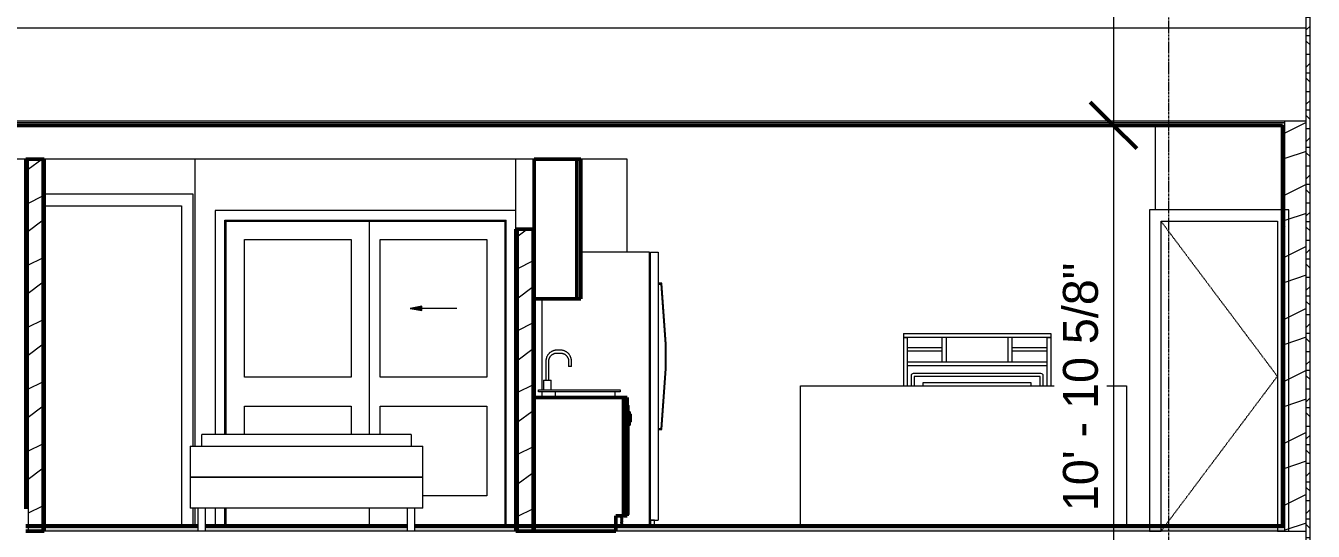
# Model space of a CAD drawing. Header units: inches. Extents: x 9609 to 15463, y -232 to 527.
# Drawn here: x 10518.4 to 10850.5, y 136 to 266.5 of the extents above; entities that cross this region are included whole.
import ezdxf

# ---------------------------------------------------------------- set-up
doc = ezdxf.new("R2010")
doc.units = ezdxf.units.IN
doc.header["$MEASUREMENT"] = 0
doc.linetypes.add('Dash 1_16_', pattern=[0.125, 0.0625, -0.0625])
doc.linetypes.add('Grid Line 1_2_', pattern=[0.875, 0.5, -0.125, 0.125, -0.125])
for name, color, linetype, lineweight in [('0-1', 7, 'Continuous', 5), ('0-3', 7, 'Continuous', 13), ('A-ANNO-DIMS', 211, 'Continuous', 9), ('A-ANNO-DIMS-96', 211, 'Continuous', 9), ('A-DETL-GENF-1', 92, 'Continuous', 13), ('A-DETL-GENF-2', 250, 'Continuous', 9), ('A-DOOR-1', 250, 'Continuous', 9), ('A-DOOR-2', 250, 'Dash 1_16_', 9), ('A-DOOR-FRAM-1', 250, 'Continuous', 9), ('A-DOOR-FRAM-2', 50, 'Continuous', 20), ('A-FLOR-1', 192, 'Continuous', 50), ('A-FLOR-MCUT', 51, 'Continuous', 13), ('A-FLOR-PATT-1', 8, 'Continuous', 9), ('A-WALL', 113, 'Continuous', 13), ('A-WALL-1', 7, 'Continuous', 13), ('A-WALL-2', 10, 'Continuous', 50), ('A-WALL-3', 113, 'Continuous', 50), ('A-WALL-PATT-1', 250, 'Continuous', 9), ('A-WALL-PATT-2', 253, 'Continuous', 9), ('A-WALL-PATT-5', 111, 'Continuous', 9), ('I-FURN-1', 250, 'Continuous', 9), ('P-SANR-FIXT-1', 250, 'Continuous', 9), ('Q-CASE-1', 10, 'Continuous', 50), ('Q-SPCQ-1', 250, 'Continuous', 9), ('S-GRID-1', 1, 'Grid Line 1_2_', 9)]:
    doc.layers.add(name, color=color, linetype=linetype, lineweight=lineweight)
doc.styles.add('Century Gothic', font='ufonts.com_century-gothic.ttf', dxfattribs={"height": 9})
doc.dimstyles.new('OD__1_8__Tol__', dxfattribs={"dimscale": 12, "dimtxt": 9.397514, "dimasz": 1, "dimexe": 0.75, "dimexo": 0.5, "dimgap": 0.125, "dimtad": 1, "dimdec": 3, "dimrnd": 0.125, "dimzin": 3, "dimdsep": 46, "dimlunit": 4, "dimtxsty": 'Century Gothic', "dimblk1": 'OBLIQUE', "dimblk2": 'OBLIQUE', "dimsah": 1, "dimcen": 0.09, "dimdle": 0.75, "dimazin": 0, "dimtfac": 1, "dimtdec": 4, "dimtix": 1, "dimtmove": 0, "dimatfit": 3, "dimfxl": 1, "dimtvp": 1, "dimtfill": 1, "dimfrac": 2, "dimtolj": 1, "dimtzin": 0, "dimarcsym": 2})
pattern_1 = [(0, (10995.947, 72), (30.72, 7.68), [1.267, -21.773, 1.267, -21.773, -122.88]), (0, (10995.947, 72), (30.72, 7.68), [-46.08, 1.267, -44.813, 1.267, -21.773, -53.76]), (0, (10995.947, 72), (30.72, 7.68), [-115.2, 1.267, -14.093, 1.267, -37.133]), (120, (11007.467, 75.84), (-22.011075, 22.7643), [1.267, -21.773, 1.267, -21.773, -122.88]), (120, (11007.467, 75.84), (-22.011075, 22.7643), [-46.08, 1.267, -44.813, 1.267, -21.773, -53.76]), (120, (11007.467, 75.84), (-22.011075, 22.7643), [-115.2, 1.267, -14.093, 1.267, -37.133]), (240, (11011.307, 91.2), (-8.708925, -30.4443), [1.267, -21.773, 1.267, -21.773, -122.88]), (240, (11011.307, 91.2), (-8.708925, -30.4443), [-46.08, 1.267, -44.813, 1.267, -21.773, -53.76]), (240, (11011.307, 91.2), (-8.708925, -30.4443), [-115.2, 1.267, -14.093, 1.267, -37.133])]
pattern_2 = [(216.87, (11002.345, 87.994), (47.980943, 31.987086), [7.997, -71.971]), (206.565, (11011.941, 83.196), (-15.99371, -15.99413), [17.881, -17.881]), (198.435, (11011.941, 75.199), (-31.98674, -15.99388), [10.115, -40.461])]

# ---------------------------------------------------------------- blocks, each defined once
blk = doc.blocks.new('FOLDING_SLIDING CLOSET - 72_ x 80_-1372885-BUILDING SECTION - EAST_WEST - LOOKING NORTH')
at = {"layer": 'A-DETL-GENF-1'}
blk.add_hatch(color=256, dxfattribs=at).paths.add_polyline_path([(10620.57, 193), (10620.57, 194.06), (10617.56, 193.53)], flags=0)
at = {"layer": 'A-DETL-GENF-2'}
for p, q in [((10620.57, 194.06), (10617.56, 193.53)), ((10629.56, 193.53), (10617.56, 193.53)), ((10617.56, 193.53), (10620.57, 193)), ((10620.57, 193), (10620.57, 194.06))]:
    blk.add_line(p, q, dxfattribs=at)
at = {"layer": 'A-DOOR-1'}
for p, q in [((10644.81, 218.75), (10567.31, 218.75)), ((10567.31, 218.75), (10567.31, 161)), ((10569.81, 160.99), (10569.81, 216.25)), ((10569.81, 216.25), (10642.31, 216.25)), ((10570.06, 216), (10570.06, 160.99)), ((10607.06, 216), (10570.06, 216)), ((10607.06, 161), (10607.06, 216)), ((10642.31, 137.37), (10642.31, 216.25)), ((10644.81, 214), (10644.81, 218.75)), ((10574.81, 211.31), (10602.31, 211.31)), ((10574.81, 175.75), (10574.81, 211.31)), ((10602.31, 211.31), (10602.31, 175.75)), ((10609.81, 211.31), (10637.31, 211.31)), ((10609.81, 175.75), (10609.81, 211.31)), ((10637.31, 211.31), (10637.31, 175.75)), ((10602.31, 175.75), (10574.81, 175.75)), ((10637.31, 175.75), (10609.81, 175.75)), ((10574.81, 168.25), (10602.31, 168.25)), ((10574.81, 161), (10574.81, 168.25)), ((10602.31, 168.25), (10602.31, 161)), ((10609.81, 168.25), (10637.31, 168.25)), ((10609.81, 161), (10609.81, 168.25)), ((10637.31, 168.25), (10637.31, 145.13)), ((10637.31, 145.13), (10620.81, 145.13)), ((10567.31, 142), (10567.31, 137.37)), ((10569.81, 137.37), (10569.81, 142)), ((10570.06, 142), (10570.06, 137.37)), ((10607.06, 137.37), (10607.06, 142))]:
    blk.add_line(p, q, dxfattribs=at)
at = {"layer": 'A-DOOR-FRAM-1'}
for p, q in [((10570.06, 160.99), (10570.06, 216)), ((10570.06, 216), (10642.06, 216)), ((10642.06, 137.37), (10642.06, 216)), ((10570.06, 137.37), (10570.06, 142))]:
    blk.add_line(p, q, dxfattribs=at)
blk = doc.blocks.new('Refrigerator_-_Side-by-Side_6047 - 36_ X 30_-V6-BUILDING SECTION - EAST_WEST - LOOKING NORTH')
at = {"layer": 'Q-SPCQ-1'}
for p, q in [((10679.31, 208), (10661.56, 208)), ((10679.31, 137.37), (10679.31, 208)), ((10679.56, 138.87), (10679.56, 208)), ((10679.56, 208), (10681.56, 208)), ((10681.56, 208), (10681.56, 138.87)), ((10682.46, 200), (10681.56, 200)), ((10681.56, 199.75), (10682.22, 199.75)), ((10682.22, 199.75), (10683.31, 184.28)), ((10683.56, 184.29), (10682.46, 200)), ((10651.56, 196), (10651.56, 172.5)), ((10683.31, 184.28), (10683.31, 177.95)), ((10683.56, 177.94), (10683.56, 184.29)), ((10683.31, 177.95), (10682.22, 162.48)), ((10682.46, 162.23), (10683.56, 177.94)), ((10651.56, 172), (10651.56, 170.5)), ((10682.22, 162.48), (10681.56, 162.48)), ((10681.56, 162.23), (10682.46, 162.23)), ((10680.56, 138.87), (10679.56, 138.87)), ((10679.56, 138.87), (10679.56, 137.37)), ((10679.56, 138.87), (10681.56, 138.87)), ((10680.56, 137.37), (10680.56, 138.87))]:
    blk.add_line(p, q, dxfattribs=at)
blk = doc.blocks.new('OD_CW_Base Cabinet - OD_CW_Base Cabinet-1964684-BUILDING SECTION - EAST_WEST - LOOKING NORTH')
at = {"layer": 'Q-CASE-1'}
for p, q in [((10672.56, 170.5), (10649.56, 170.5)), ((10649.56, 170.5), (10649.56, 136)), ((10673.56, 170.5), (10672.56, 170.5)), ((10672.56, 170.5), (10672.56, 140)), ((10672.56, 140), (10672.56, 170.5)), ((10673.56, 140), (10673.56, 170.5)), ((10670.56, 136), (10670.56, 140)), ((10670.56, 140), (10672.56, 140)), ((10672.56, 140), (10673.56, 140)), ((10649.56, 136), (10670.56, 136))]:
    blk.add_line(p, q, dxfattribs=at)
blk = doc.blocks.new('Sink Kitchen-Single - 30_ x 21_-1372827-BUILDING SECTION - EAST_WEST - LOOKING NORTH')
at = {"layer": 'P-SANR-FIXT-1'}
for p, q in [((10657.16, 46.75), (10656.29, 46.75)), ((10653.41, 43.88), (10653.41, 39)), ((10654.16, 39), (10654.16, 43.88)), ((10656.29, 46), (10657.16, 46)), ((10659.29, 43.88), (10659.29, 42.5)), ((10660.04, 42.5), (10660.04, 43.88)), ((10660.04, 42.5), (10659.29, 42.5)), ((10652.79, 39), (10652.79, 36.5)), ((10652.79, 39), (10652.79, 36.5)), ((10652.81, 39), (10652.81, 39)), ((10652.81, 39), (10653.79, 39)), ((10653.79, 39), (10654.76, 39)), ((10654.76, 39), (10654.76, 39)), ((10654.79, 36.5), (10654.79, 39)), ((10654.79, 36.5), (10654.79, 39)), ((10651.54, 36.5), (10672.54, 36.5)), ((10651.54, 36), (10651.54, 36.5)), ((10672.54, 36), (10651.54, 36)), ((10655.79, 36), (10655.79, 34.5)), ((10671.29, 34.5), (10671.29, 36)), ((10672.54, 36.5), (10672.54, 36))]:
    blk.add_line(p, q, dxfattribs=at)
at = {"layer": 'P-SANR-FIXT-1', "flags": 128}
for points in [[(10656.29, 46.75), (10656.17, 46.75), (10656.06, 46.74), (10655.95, 46.73), (10655.83, 46.71), (10655.72, 46.69), (10655.61, 46.67), (10655.49, 46.64), (10655.39, 46.6), (10655.28, 46.57), (10655.17, 46.52), (10655.06, 46.48), (10654.96, 46.43), (10654.86, 46.37), (10654.76, 46.31), (10654.67, 46.25), (10654.57, 46.18), (10654.48, 46.11), (10654.39, 46.04), (10654.31, 45.96), (10654.23, 45.88), (10654.15, 45.79), (10654.07, 45.71), (10654, 45.62), (10653.93, 45.52), (10653.87, 45.43), (10653.81, 45.33), (10653.75, 45.23), (10653.7, 45.13), (10653.65, 45.02), (10653.61, 44.92), (10653.57, 44.81), (10653.54, 44.7), (10653.5, 44.59), (10653.48, 44.48), (10653.46, 44.36), (10653.44, 44.25), (10653.43, 44.14), (10653.42, 44.02), (10653.41, 43.91), (10653.41, 43.88)], [(10660.04, 43.88), (10660.04, 43.99), (10660.03, 44.1), (10660.02, 44.22), (10660, 44.33), (10659.98, 44.45), (10659.96, 44.56), (10659.93, 44.67), (10659.89, 44.78), (10659.86, 44.89), (10659.81, 44.99), (10659.77, 45.1), (10659.71, 45.2), (10659.66, 45.3), (10659.6, 45.4), (10659.54, 45.5), (10659.47, 45.59), (10659.4, 45.68), (10659.33, 45.77), (10659.25, 45.86), (10659.17, 45.94), (10659.08, 46.02), (10659, 46.09), (10658.91, 46.16), (10658.81, 46.23), (10658.72, 46.29), (10658.62, 46.35), (10658.52, 46.41), (10658.42, 46.46), (10658.31, 46.51), (10658.21, 46.55), (10658.1, 46.59), (10657.99, 46.63), (10657.88, 46.66), (10657.77, 46.69), (10657.65, 46.71), (10657.54, 46.73), (10657.43, 46.74), (10657.31, 46.75), (10657.2, 46.75), (10657.16, 46.75)], [(10654.16, 43.88), (10654.17, 43.96), (10654.17, 44.04), (10654.18, 44.13), (10654.19, 44.21), (10654.21, 44.3), (10654.23, 44.38), (10654.25, 44.46), (10654.27, 44.54), (10654.3, 44.62), (10654.33, 44.7), (10654.37, 44.78), (10654.4, 44.86), (10654.45, 44.93), (10654.49, 45), (10654.54, 45.07), (10654.58, 45.14), (10654.64, 45.21), (10654.69, 45.28), (10654.75, 45.34), (10654.81, 45.4), (10654.87, 45.46), (10654.94, 45.51), (10655, 45.57), (10655.07, 45.62), (10655.14, 45.66), (10655.21, 45.71), (10655.29, 45.75), (10655.36, 45.79), (10655.44, 45.82), (10655.52, 45.86), (10655.6, 45.88), (10655.68, 45.91), (10655.76, 45.93), (10655.84, 45.95), (10655.93, 45.97), (10656.01, 45.98), (10656.1, 45.99), (10656.18, 46), (10656.27, 46), (10656.29, 46)], [(10657.16, 46), (10657.25, 46), (10657.33, 45.99), (10657.42, 45.98), (10657.5, 45.97), (10657.59, 45.96), (10657.67, 45.94), (10657.75, 45.92), (10657.83, 45.89), (10657.91, 45.86), (10657.99, 45.83), (10658.07, 45.8), (10658.15, 45.76), (10658.22, 45.72), (10658.29, 45.68), (10658.36, 45.63), (10658.43, 45.58), (10658.5, 45.53), (10658.57, 45.47), (10658.63, 45.42), (10658.69, 45.36), (10658.75, 45.29), (10658.8, 45.23), (10658.86, 45.16), (10658.91, 45.09), (10658.95, 45.02), (10659, 44.95), (10659.04, 44.88), (10659.08, 44.8), (10659.11, 44.72), (10659.14, 44.65), (10659.17, 44.57), (10659.2, 44.48), (10659.22, 44.4), (10659.24, 44.32), (10659.26, 44.24), (10659.27, 44.15), (10659.28, 44.07), (10659.29, 43.98), (10659.29, 43.9), (10659.29, 43.88)]]:
    blk.add_lwpolyline(points, dxfattribs=at)
blk = doc.blocks.new('Dishwasher_15404 - 34_ counter-V7-BUILDING SECTION - EAST_WEST - LOOKING NORTH')
at = {"layer": 'Q-SPCQ-1'}
for p, q in [((10673.56, 168.5), (10674.06, 168.5)), ((10673.56, 166.79), (10673.86, 166.79)), ((10673.86, 166.79), (10674.06, 166.79)), ((10674.06, 166.79), (10674.06, 168.5)), ((10674.31, 166.79), (10674.06, 166.79)), ((10674.06, 140.33), (10674.06, 166.79)), ((10674.31, 166.79), (10674.31, 164.06)), ((10674.56, 166.18), (10674.31, 166.18)), ((10674.56, 166.18), (10674.56, 165.94)), ((10674.05, 163.35), (10674.31, 163.35)), ((10674.31, 165.94), (10674.56, 165.94)), ((10674.56, 165.35), (10674.31, 165.35)), ((10674.31, 164.21), (10674.56, 164.21)), ((10674.31, 164.06), (10674.31, 163.35)), ((10674.56, 165.94), (10674.56, 165.35)), ((10674.56, 165.35), (10674.56, 164.21)), ((10672.43, 139.94), (10670.56, 139.94)), ((10670.56, 139.94), (10670.86, 139.94)), ((10671.93, 139.39), (10671.93, 139.59)), ((10671.93, 139.59), (10672.43, 139.59)), ((10672.43, 139.59), (10672.4, 139.59)), ((10672.43, 140), (10672.43, 139.94)), ((10672.43, 139.59), (10672.43, 139.94)), ((10673.86, 140.33), (10673.56, 140.33)), ((10674.06, 140.33), (10673.86, 140.33)), ((10672.43, 139.39), (10671.93, 139.39)), ((10671.93, 139), (10671.93, 139.2)), ((10671.93, 139.2), (10672.43, 139.2)), ((10672.43, 139), (10671.93, 139)), ((10671.93, 138.61), (10671.93, 138.8)), ((10671.93, 138.8), (10672.43, 138.8)), ((10672.43, 138.61), (10671.93, 138.61)), ((10671.93, 138.21), (10671.93, 138.41)), ((10671.93, 138.41), (10672.43, 138.41)), ((10672.43, 138.21), (10671.93, 138.21)), ((10671.93, 137.82), (10671.93, 138.02)), ((10671.93, 138.02), (10672.43, 138.02)), ((10672.43, 137.82), (10671.93, 137.82)), ((10671.93, 137.43), (10671.93, 137.62)), ((10671.93, 137.62), (10672.43, 137.62)), ((10672.43, 137.43), (10671.93, 137.43)), ((10672.4, 139.39), (10672.43, 139.39)), ((10672.43, 139.2), (10672.4, 139.2)), ((10672.4, 139), (10672.43, 139)), ((10672.43, 138.8), (10672.4, 138.8)), ((10672.4, 138.61), (10672.43, 138.61)), ((10672.43, 138.41), (10672.4, 138.41)), ((10672.4, 138.21), (10672.43, 138.21)), ((10672.43, 138.02), (10672.4, 138.02)), ((10672.4, 137.82), (10672.43, 137.82)), ((10672.43, 137.62), (10672.4, 137.62)), ((10672.4, 137.43), (10672.43, 137.43)), ((10672.43, 139.2), (10672.43, 139.39)), ((10672.43, 138.8), (10672.43, 139)), ((10672.43, 138.41), (10672.43, 138.61)), ((10672.43, 138.02), (10672.43, 138.21)), ((10672.43, 137.62), (10672.43, 137.82)), ((10672.43, 137.37), (10672.43, 137.43))]:
    blk.add_line(p, q, dxfattribs=at)
blk = doc.blocks.new('Entertainment_Center_14771 - Entertainment_Center_14771-V8-BUILDING SECTION - EAST_WEST - LOOKING NORTH')
at = {"layer": 'I-FURN-1'}
for p, q in [((10744.77, 187), (10782.77, 187)), ((10744.77, 187), (10744.77, 186)), ((10782.77, 186), (10744.77, 186)), ((10744.77, 186), (10745.77, 186)), ((10744.77, 186), (10744.77, 173.5)), ((10745.77, 186), (10745.77, 173.5)), ((10754.77, 179.72), (10754.77, 186)), ((10755.77, 186), (10754.77, 186)), ((10755.77, 186), (10755.77, 179.72)), ((10771.77, 179.72), (10771.77, 186)), ((10772.77, 186), (10771.77, 186)), ((10772.77, 186), (10772.77, 179.72)), ((10781.77, 186), (10782.77, 186)), ((10781.77, 186), (10781.77, 173.5)), ((10782.77, 187), (10782.77, 186)), ((10782.77, 186), (10782.77, 173.5)), ((10745.77, 183.47), (10754.77, 183.47)), ((10772.77, 183.47), (10781.77, 183.47)), ((10754.77, 182.47), (10745.77, 182.47)), ((10745.77, 179.72), (10781.77, 179.72)), ((10745.77, 179.72), (10745.77, 178.72)), ((10754.77, 179.72), (10755.77, 179.72)), ((10771.77, 179.72), (10772.77, 179.72)), ((10781.77, 182.47), (10772.77, 182.47)), ((10781.77, 179.72), (10781.77, 178.72)), ((10781.77, 178.72), (10745.77, 178.72)), ((10746.73, 176.13), (10746.73, 173.5)), ((10780.23, 176.72), (10747.32, 176.72)), ((10780.82, 173.5), (10780.82, 176.13)), ((10747.52, 175.93), (10747.52, 173.5)), ((10780.03, 175.93), (10747.52, 175.93)), ((10749.88, 173.5), (10749.88, 174.36)), ((10749.88, 174.36), (10777.67, 174.36)), ((10777.67, 174.36), (10777.67, 173.5)), ((10780.03, 173.5), (10780.03, 175.93))]:
    blk.add_line(p, q, dxfattribs=at)
for centre, start, end in [((10747.32, 176.13), 90, 180), ((10780.23, 176.13), 0, 90)]:
    blk.add_arc(centre, 0.591, start, end, dxfattribs=at)
blk = doc.blocks.new('Couch-Both_Arms-Generic - 1-V9-BUILDING SECTION - EAST_WEST - LOOKING NORTH')
at = {"layer": 'I-FURN-1'}
for p, q in [((10718.26, 173.5), (10802.26, 173.5)), ((10718.26, 137.37), (10718.26, 173.5)), ((10802.26, 173.5), (10802.26, 137.37))]:
    blk.add_line(p, q, dxfattribs=at)
blk = doc.blocks.new('Interior_barn_door_18732 - Interior_barn_door_18732-V10-BUILDING SECTION - EAST_WEST - LOOKING NORTH')
at = {"layer": 'A-DOOR-FRAM-1'}
for p, q in [((10561.59, 223), (10523.18, 223)), ((10561.59, 158), (10561.59, 223)), ((10523.18, 220), (10558.59, 220)), ((10558.59, 220), (10558.59, 137.37)), ((10561.59, 137.37), (10561.59, 142))]:
    blk.add_line(p, q, dxfattribs=at)
blk = doc.blocks.new('OD_CW_Upper Cabinet - OD_CW_Upper Cabinet-1964653-BUILDING SECTION - EAST_WEST - LOOKING NORTH')
at = {"layer": 'Q-CASE-1'}
for p, q in [((10660.56, 232), (10649.56, 232)), ((10649.56, 232), (10649.56, 196)), ((10661.56, 232), (10660.56, 232)), ((10660.56, 232), (10660.56, 196)), ((10660.56, 196), (10660.56, 232)), ((10661.56, 196), (10661.56, 232)), ((10649.56, 196), (10660.56, 196)), ((10660.56, 196), (10661.56, 196))]:
    blk.add_line(p, q, dxfattribs=at)
blk = doc.blocks.new('Single-Flush - 30_ x 80_-1420870-BUILDING SECTION - EAST_WEST - LOOKING NORTH')
at = {"layer": 'A-DOOR-2'}
for p in [(10781.55, 80), (10781.55, 0)]:
    blk.add_line(p, (10811.55, 40), dxfattribs=at)
at = {"layer": 'A-DOOR-FRAM-2'}
for p, q in [((10814.55, 83), (10778.55, 83)), ((10778.55, 83), (10778.55, 0)), ((10781.55, 0), (10781.55, 80)), ((10781.55, 80), (10811.55, 80)), ((10811.55, 80), (10811.55, 0)), ((10814.55, 0), (10814.55, 83)), ((10778.55, 0), (10781.55, 0)), ((10811.55, 0), (10814.55, 0))]:
    blk.add_line(p, q, dxfattribs=at)
blk = doc.blocks.new('Bed-Standard - Queen 60_ x 79_-1433484-BUILDING SECTION - EAST_WEST - LOOKING NORTH')
at = {"layer": 'I-FURN-1'}
for p, q in [((10618.66, 25), (10564.66, 25)), ((10564.66, 24), (10564.66, 25)), ((10564.66, 22), (10564.66, 24)), ((10618.66, 25), (10618.66, 24)), ((10618.66, 24), (10618.66, 22)), ((10561.66, 22), (10561.66, 14)), ((10561.66, 22), (10562.66, 22)), ((10562.66, 22), (10620.66, 22)), ((10620.66, 22), (10621.66, 22)), ((10621.66, 14), (10621.66, 22)), ((10561.66, 14), (10561.66, 6)), ((10561.66, 14), (10562.66, 14)), ((10562.66, 14), (10561.66, 14)), ((10562.66, 14), (10620.66, 14)), ((10620.66, 14), (10562.66, 14)), ((10620.66, 14), (10621.66, 14)), ((10621.66, 14), (10620.66, 14)), ((10621.66, 6), (10621.66, 14)), ((10562.66, 6), (10561.66, 6)), ((10620.66, 6), (10562.66, 6)), ((10563.66, 6), (10563.66, 0)), ((10565.66, 0), (10565.66, 6)), ((10617.66, 6), (10617.66, 0)), ((10619.66, 0), (10619.66, 6)), ((10621.66, 6), (10620.66, 6)), ((10565.66, 0), (10563.66, 0)), ((10619.66, 0), (10617.66, 0))]:
    blk.add_line(p, q, dxfattribs=at)
blk = doc.blocks.new('CTR - 1st Phase - Unit Layouts_rvt-1-BUILDING SECTION - EAST_WEST - LOOKING NORTH')
at = {"layer": 'A-WALL-PATT-1'}
h = blk.add_hatch(dxfattribs=at)
h.set_pattern_fill('FP_1', color=256, style=0, pattern_type=2)
h.set_pattern_definition(pattern_1)
h.paths.add_polyline_path([(10518.43, 136), (10519.05, 136), (10519.05, 232), (10518.43, 232), (10518.43, 141.75)], flags=0)
h = blk.add_hatch(dxfattribs=at)
h.set_pattern_fill('FP_1', color=256, style=0, pattern_type=2)
h.set_pattern_definition(pattern_1)
h.paths.add_polyline_path([(10522.55, 136), (10523.18, 136), (10523.18, 232), (10522.55, 232), (10522.55, 148.48)], flags=0)
h = blk.add_hatch(dxfattribs=at)
h.set_pattern_fill('FP_1', color=256, style=0, pattern_type=2)
h.set_pattern_definition(pattern_1)
h.paths.add_polyline_path([(10645.43, 136), (10645.43, 214), (10644.81, 214), (10644.81, 136)], flags=0)
at = {"layer": 'A-WALL-PATT-2'}
h = blk.add_hatch(dxfattribs=at)
h.set_pattern_fill('FP_3', color=256, style=0, pattern_type=2)
h.set_pattern_definition(pattern_2)
h.paths.add_polyline_path([(10522.55, 136), (10522.55, 232), (10519.05, 232), (10519.05, 136)], flags=0)
h = blk.add_hatch(dxfattribs=at)
h.set_pattern_fill('FP_3', color=256, style=0, pattern_type=2)
h.set_pattern_definition(pattern_2)
h.paths.add_polyline_path([(10648.93, 136), (10648.93, 214), (10645.43, 214), (10645.43, 136)], flags=0)
at = {"layer": 'A-WALL-1'}
for p, q in [((10809.65, 240.75), (10809.65, 219)), ((10518.43, 232), (10482.43, 232)), ((10519.05, 232), (10519.05, 136)), ((10522.55, 232), (10522.55, 136)), ((10562.01, 232), (10523.18, 232)), ((10644.81, 232), (10562.01, 232)), ((10562.01, 232), (10562.01, 158)), ((10644.81, 218.75), (10644.81, 232)), ((10649.56, 232), (10644.81, 232)), ((10673.56, 232), (10661.56, 232)), ((10673.56, 208), (10673.56, 232)), ((10645.43, 214), (10645.43, 136)), ((10648.93, 214), (10648.93, 136)), ((10562.01, 142), (10562.01, 137.37))]:
    blk.add_line(p, q, dxfattribs=at)
at = {"layer": 'A-WALL-2'}
for p, q in [((10518.43, 232), (10518.43, 141.75)), ((10523.18, 232), (10518.43, 232)), ((10523.18, 136), (10523.18, 232)), ((10649.56, 214), (10644.81, 214)), ((10644.81, 214), (10644.81, 136)), ((10649.56, 136), (10649.56, 214)), ((10518.43, 136), (10523.18, 136)), ((10644.81, 136), (10649.56, 136))]:
    blk.add_line(p, q, dxfattribs=at)
at = {"layer": '0-3'}
for name, p in [('OD_CW_Upper Cabinet - OD_CW_Upper Cabinet-1964653-BUILDING SECTION - EAST_WEST - LOOKING NORTH', (0, 0)), ('Interior_barn_door_18732 - Interior_barn_door_18732-V10-BUILDING SECTION - EAST_WEST - LOOKING NORTH', (0, 0)), ('FOLDING_SLIDING CLOSET - 72_ x 80_-1372885-BUILDING SECTION - EAST_WEST - LOOKING NORTH', (0, 0)), ('Single-Flush - 30_ x 80_-1420870-BUILDING SECTION - EAST_WEST - LOOKING NORTH', (29.65, 136)), ('Refrigerator_-_Side-by-Side_6047 - 36_ X 30_-V6-BUILDING SECTION - EAST_WEST - LOOKING NORTH', (0, 0)), ('Entertainment_Center_14771 - Entertainment_Center_14771-V8-BUILDING SECTION - EAST_WEST - LOOKING NORTH', (0, 0)), ('Sink Kitchen-Single - 30_ x 21_-1372827-BUILDING SECTION - EAST_WEST - LOOKING NORTH', (-0.86, 136)), ('Couch-Both_Arms-Generic - 1-V9-BUILDING SECTION - EAST_WEST - LOOKING NORTH', (0, 0)), ('OD_CW_Base Cabinet - OD_CW_Base Cabinet-1964684-BUILDING SECTION - EAST_WEST - LOOKING NORTH', (0, 0)), ('Dishwasher_15404 - 34_ counter-V7-BUILDING SECTION - EAST_WEST - LOOKING NORTH', (0, 0)), ('Bed-Standard - Queen 60_ x 79_-1433484-BUILDING SECTION - EAST_WEST - LOOKING NORTH', (-0.86, 136))]:
    blk.add_blockref(name, p, dxfattribs=at)
blk = doc.blocks.new('DIMBLOCK1-BUILDING SECTION - EAST_WEST - LOOKING NORTH')
at = {"layer": 'A-ANNO-DIMS-96'}
for p, q in [((10798.94, 407), (10798.94, 240.75)), ((10801.43, 398), (10789.94, 398)), ((10798.94, 398), (10801.43, 398)), ((10801.43, 240.75), (10789.94, 240.75)), ((10798.94, 240.75), (10801.43, 240.75))]:
    blk.add_line(p, q, dxfattribs=at)
at = {"layer": 'A-ANNO-DIMS-96', "lineweight": 50}
for p, q in [((10798.94, 398), (10792.94, 404)), ((10798.94, 398), (10804.94, 392)), ((10798.94, 240.75), (10792.94, 246.75)), ((10798.94, 240.75), (10804.94, 234.75))]:
    blk.add_line(p, q, dxfattribs=at)
at = {"layer": 'A-ANNO-DIMS-96', "color": 0, "insert": (10785.91, 288.65), "char_height": 9, "width": 73.7481, "attachment_point": 1, "rotation": 90, "line_spacing_factor": 0.984502, "style": 'Century Gothic', "bg_fill": 3, "box_fill_scale": 1.25, "bg_fill_color": 256, "bg_fill_true_color": 13158600, "bg_fill_transparency": 0}
blk.add_mtext('13\' - 1 1/4"', dxfattribs=at)
blk = doc.blocks.new('_Oblique')
at = {"color": 0, "linetype": 'ByBlock', "lineweight": -2}
blk.add_line((-0.5, -0.5), (0.5, 0.5), dxfattribs=at)
blk = doc.blocks.new('DIMBLOCK2-BUILDING SECTION - EAST_WEST - LOOKING NORTH')
at = {"layer": 'A-ANNO-DIMS-96', "lineweight": 50}
for p, q in [((10798.94, 240.75), (10792.94, 246.75)), ((10798.94, 240.75), (10804.94, 234.75)), ((10798.94, 110.12), (10792.94, 116.12)), ((10798.94, 110.12), (10804.94, 104.12))]:
    blk.add_line(p, q, dxfattribs=at)
at = {"layer": 'A-ANNO-DIMS-96'}
for p, q in [((10801.43, 240.75), (10789.94, 240.75)), ((10798.94, 240.75), (10798.94, 101.12)), ((10798.94, 240.75), (10801.43, 240.75)), ((10801.43, 110.12), (10789.94, 110.12)), ((10798.94, 110.12), (10801.43, 110.12))]:
    blk.add_line(p, q, dxfattribs=at)
at = {"layer": 'A-ANNO-DIMS-96', "color": 0, "insert": (10785.91, 141.2), "char_height": 9, "width": 82.1611, "attachment_point": 1, "rotation": 90, "line_spacing_factor": 0.984502, "style": 'Century Gothic', "bg_fill": 3, "box_fill_scale": 1.25, "bg_fill_color": 256, "bg_fill_true_color": 13158600, "bg_fill_transparency": 0}
blk.add_mtext('10\' - 10 5/8"', dxfattribs=at)

msp = doc.modelspace()

# ---------------------------------------------------------------- hatches: boundary and pattern name
at = {"layer": 'A-FLOR-PATT-1'}
h = msp.add_hatch(dxfattribs=at)
h.set_pattern_fill('FP_1', color=256, style=0, pattern_type=2)
h.set_pattern_definition(pattern_1)
h.paths.add_polyline_path([(11856.7894, 240.75), (11856.7894, 241.375), (11255.6394, 241.375), (11255.6394, 240.75), (11815.9252, 240.75)], flags=0)
h.paths.add_polyline_path([(10843.1394, 240.75), (10843.1394, 241.375), (10241.9894, 241.375), (10241.9894, 240.75), (10842.5144, 240.75)], flags=0)
h = msp.add_hatch(dxfattribs=at)
h.set_pattern_fill('FP_2', color=256, style=0, pattern_type=2)
h.set_pattern_definition([(50, (10995.947, 72), (27.5427, -2.4099), [2.88, -31.68]), (355, (10995.947, 72), (-5.3278, 28.8843), [2.304, -25.344]), (100.451, (10998.243, 71.8), (22.2153, 26.4739), [2.448, -26.924]), (46.184, (10995.947, 79.68), (40.9819, -6.3564), [4.32, -47.52]), (96.636, (10999.363, 79.15), (35.8907, 37.4062), [3.671, -40.386]), (351.184, (10995.947, 79.68), (35.891, 37.4062), [3.456, -38.016]), (21, (10999.787, 77.76), (22.92104, -15.46073), [2.88, -31.68]), (326, (10999.787, 77.76), (9.3435, 27.8457), [2.304, -25.344]), (71.451, (11001.697, 76.472), (32.2648, 12.3844), [2.448, -26.924]), (37.5, (10995.947, 72), (0.46686, 12.78271), [1.267, -23.77, 1.267, -24.461, -25.44]), (37.5, (10995.947, 72), (0.46686, 12.78271), [-50.765, 1.267, -24.173]), (7.5, (10995.947, 72), (10.1016, 15.1451), [1.267, -13.402, 1.267, -23.194, -9.696]), (7.5, (10995.947, 72), (10.1016, 15.1451), [-39.13, 1.267, -8.429]), (327.5, (10987.384, 72), (20.49916, -0.86578), [1.267, -8.333, 1.267, -28.685, -39.744]), (327.5, (10987.384, 72), (20.49916, -0.86578), [-39.552, 1.267, -38.477]), (317.5, (10983.544, 72), (22.39478, 3.8443), [1.267, -11.213, 1.267, -18.624, -28.224]), (317.5, (10983.544, 72), (22.39478, 3.8443), [-32.371, 1.267, -26.957])])
h.paths.add_polyline_path([(11856.7894, 136), (11856.7894, 137), (11616.3535, 137), (11616.3535, 136), (11772.8699, 136)], flags=0)
h.paths.add_polyline_path([(11579.1207, 136), (11580.3535, 136), (11580.3535, 137), (11535.9721, 137), (11535.9721, 136), (11557.593, 136)], flags=0)
h.paths.add_polyline_path([(11525.3014, 136), (11533.9721, 136), (11533.9721, 137), (11481.9721, 137), (11481.9721, 136), (11514.5376, 136)], flags=0)
h.paths.add_polyline_path([(11476.8641, 136), (11479.9721, 136), (11479.9721, 137), (11255.6394, 137), (11255.6394, 136), (11471.4822, 136)], flags=0)
h.paths.add_polyline_path([(10825.6516, 136), (10843.1394, 136), (10843.1394, 137), (10618.8067, 137), (10618.8067, 136), (10804.1239, 136)], flags=0)
h.paths.add_polyline_path([(10610.3747, 136), (10616.8067, 136), (10616.8067, 137), (10564.8067, 137), (10564.8067, 136), (10588.847, 136)], flags=0)
h.paths.add_polyline_path([(10545.7917, 136), (10562.8067, 136), (10562.8067, 137), (10518.4253, 137), (10518.4253, 136), (10524.264, 136)], flags=0)
h.paths.add_polyline_path([(10482.4253, 136), (10482.4253, 137), (10241.9894, 137), (10241.9894, 136), (10481.2086, 136)], flags=0)
at = {"layer": 'A-WALL-PATT-5'}
h = msp.add_hatch(dxfattribs=at)
h.set_pattern_fill('FP_1', color=256, style=0, pattern_type=2)
h.set_pattern_definition(pattern_1)
h.paths.add_polyline_path([(10843.1394, 109.75), (10843.1394, 110.125), (10842.5144, 110.125), (10842.5144, 109.75)], flags=0)
h.paths.add_polyline_path([(10842.5144, 137.375), (10843.1394, 137.375), (10843.1394, 240.75), (10842.5144, 240.75), (10842.5144, 148.4804)], flags=0)
h.paths.add_polyline_path([(10843.1394, 268), (10843.1394, 350.5), (10842.5144, 350.5), (10842.5144, 268)], flags=0)
h = msp.add_hatch(dxfattribs=at)
h.set_pattern_fill('FP_3', color=256, style=0, pattern_type=2)
h.set_pattern_definition(pattern_2)
h.paths.add_polyline_path([(10847.1793, 109.75), (10848.6394, 109.75), (10848.6394, 111.25), (10843.1394, 111.25), (10843.1394, 109.75)], flags=0)
h.paths.add_polyline_path([(10848.6394, 136), (10848.6394, 241.875), (10843.1394, 241.875), (10843.1394, 136), (10847.1793, 136)], flags=0)
h.paths.add_polyline_path([(10848.6394, 266.625), (10848.6394, 350.5), (10843.1394, 350.5), (10843.1394, 266.625), (10847.1793, 266.625)], flags=0)
h = msp.add_hatch(dxfattribs=at)
h.set_pattern_fill('FP_4', color=256, style=0, pattern_type=2)
h.set_pattern_definition([(0, (10995.947, 72), (0, 4.798), []), (315, (10995.947, 72), (4.798427, 0), [6.786, -6.786]), (45, (10995.947, 72), (4.798427, 0), [6.786, -6.786])])
h.paths.add_polyline_path([(10848.6394, 109.75), (10849.6394, 109.75), (10849.6394, 350.5), (10848.6394, 350.5), (10848.6394, 110.125)], flags=0)

# ---------------------------------------------------------------- linework, layer by layer
at = {"layer": 'A-FLOR-1'}
for p, q in [((10241.9894, 240.75), (10842.5144, 240.75)), ((10562.8067, 137.375), (10518.4253, 137.375)), ((10616.8067, 137.375), (10564.8067, 137.375)), ((10842.5144, 137.375), (10618.8067, 137.375))]:
    msp.add_line(p, q, dxfattribs=at)
at = {"layer": 'A-FLOR-MCUT'}
for p, q in [((10848.6394, 265.875), (10241.9894, 265.875)), ((10843.1394, 241.875), (10241.9894, 241.875)), ((10843.1394, 241.375), (10241.9894, 241.375)), ((10842.5144, 240.75), (10843.1394, 240.75)), ((10562.8067, 137.25), (10518.4253, 137.25)), ((10562.8141, 137), (10518.4253, 137)), ((10616.8067, 137.25), (10564.8067, 137.25)), ((10616.8141, 137), (10564.8067, 137)), ((10843.1394, 137.25), (10618.8067, 137.25)), ((10843.1394, 137), (10618.8067, 137)), ((10843.1394, 137.375), (10842.5144, 137.375)), ((10562.8067, 136), (10518.4253, 136)), ((10616.8067, 136), (10564.8067, 136)), ((10843.1394, 136), (10618.8067, 136))]:
    msp.add_line(p, q, dxfattribs=at)
at = {"layer": 'A-WALL'}
for p, q in [((10848.6394, 110.125), (10848.6394, 422)), ((10849.6394, 109.75), (10849.6394, 422)), ((10848.6394, 241.875), (10843.1394, 241.875)), ((10843.1394, 136), (10843.1394, 241.875)), ((10843.1394, 136), (10848.6394, 136))]:
    msp.add_line(p, q, dxfattribs=at)
at = {"layer": 'A-WALL-3'}
msp.add_line((10842.5144, 240.75), (10842.5144, 137.375), dxfattribs=at)
at = {"layer": 'S-GRID-1'}
msp.add_line((10813.1894, -159.8356), (10813.1894, 470.5), dxfattribs=at)

# ---------------------------------------------------------------- block references
at = {"layer": '0-1'}
msp.add_blockref('CTR - 1st Phase - Unit Layouts_rvt-1-BUILDING SECTION - EAST_WEST - LOOKING NORTH', (0, 0), dxfattribs=at)

# ---------------------------------------------------------------- next in the draw order: dimensions: what is measured, and where the dimension line sits
at = {"layer": 'A-ANNO-DIMS'}
dim = msp.add_linear_dim(base=(10798.9449, 240.75), p1=(10807.4302, 398), p2=(10807.4302, 240.75), angle=90, dimstyle='OD__1_8__Tol__', override={"dimpost": '<>', "dimfxl": 157.25}, dxfattribs=at)
dim.commit()
dim.dimension.update_dxf_attribs({"geometry": 'DIMBLOCK1-BUILDING SECTION - EAST_WEST - LOOKING NORTH', "text_midpoint": (10792.2199, 319.375)})

# ---------------------------------------------------------------- next in the draw order: dimensions: what is measured, and where the dimension line sits
dim = msp.add_linear_dim(base=(10798.9449, 110.125), p1=(10807.4302, 240.75), p2=(10807.4302, 110.125), angle=90, dimstyle='OD__1_8__Tol__', override={"dimpost": '<>', "dimfxl": 130.625}, dxfattribs=at)
dim.commit()
dim.dimension.update_dxf_attribs({"geometry": 'DIMBLOCK2-BUILDING SECTION - EAST_WEST - LOOKING NORTH', "text_midpoint": (10792.2199, 175.4375)})

doc.saveas('drawing.dxf')
